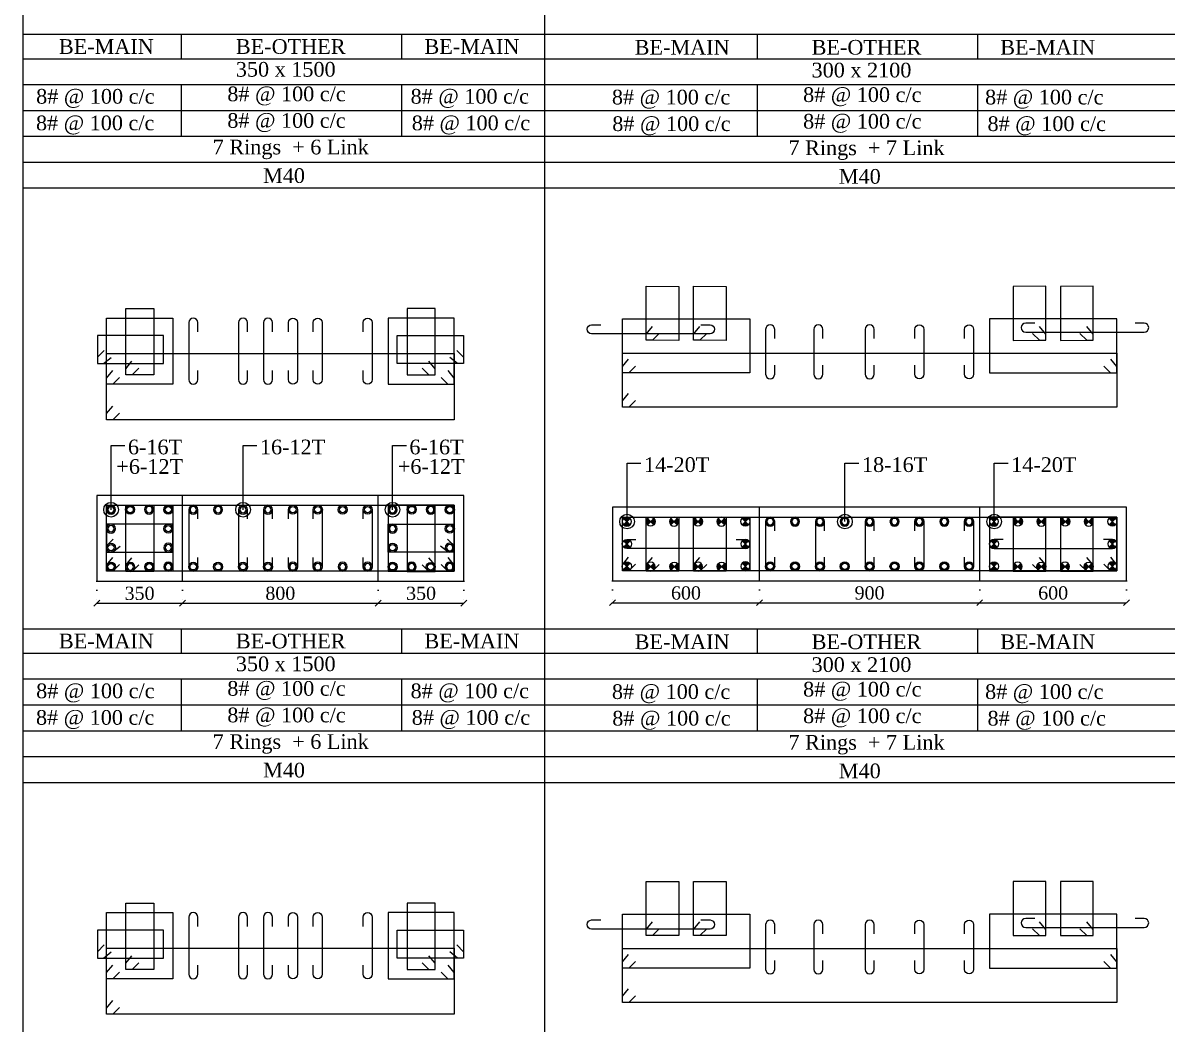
# Model space of a CAD drawing. Header units: millimetres. Extents: x 303 to 27724, y 300 to 68956.
# Drawn here: x 303 to 4978, y 43688 to 47777 of the extents above; entities that cross this region are included whole.
import ezdxf

# ---------------------------------------------------------------- set-up
doc = ezdxf.new("R2010")
doc.units = ezdxf.units.MM
doc.linetypes.add('( Hidden )', pattern=[0.375, 0.25, -0.125])
doc.linetypes.add('DOT2', pattern=[0.125, 0, -0.125])
doc.layers.get('Defpoints').update_dxf_attribs({"lineweight": 0})
for name, color, linetype, lineweight in [('S-COL. STEEL DIA', 1, 'Continuous', 9), ('S-DIM FOOTING', 7, 'Continuous', 0), ('S-SECTION', 5, 'Continuous', 0), ('S-SECTION MARK', 7, 'Continuous', 0), ('S-SHEET', 7, 'Continuous', 0), ('S-STEEL', 1, 'Continuous', 9), ('S-STEEL-1', 1, 'Continuous', 0), ('S-STEEL-1 C.S.', 106, 'Continuous', 0), ('S-TEXT', 7, 'Continuous', 0)]:
    doc.layers.add(name, color=color, linetype=linetype, lineweight=lineweight)
doc.styles.add('AR', font='ARIALUNI.TTF', dxfattribs={"width": 0.8})
doc.styles.add('S-ROMANS', font='times.ttf')
doc.styles.add('TEXT', font='times.ttf')
doc.dimstyles.new('100', dxfattribs={"dimtxt": 180, "dimasz": 80, "dimexe": 0.18, "dimexo": 0.0625, "dimgap": 1, "dimtad": 1, "dimdec": 0, "dimzin": 0, "dimdsep": 46, "dimtxsty": 'AR', "dimblk": 'DOT', "dimcen": 0.09, "dimse1": 1, "dimse2": 1, "dimclrd": 50, "dimclrt": 256, "dimadec": 0, "dimazin": 0, "dimtfac": 1, "dimtdec": 0, "dimtix": 1, "dimtofl": 0, "dimtmove": 2, "dimatfit": 0, "dimfxl": 1, "dimtolj": 1, "dimtzin": 0, "dimlwd": -1, "dimarcsym": 0})
doc.dimstyles.new('SETU', dxfattribs={"dimtxt": 230, "dimasz": 0.2, "dimexe": 0.1, "dimexo": 0.1, "dimgap": 0.05, "dimtad": 1, "dimdec": 0, "dimzin": 0, "dimdsep": 46, "dimtxsty": 'TEXT', "dimblk": 'OBLIQUE', "dimcen": 0.09, "dimdle": 0.1, "dimclrd": 4, "dimclre": 256, "dimclrt": 256, "dimadec": 1, "dimazin": 0, "dimtfac": 1, "dimtdec": 0, "dimtix": 1, "dimtofl": 0, "dimtmove": 2, "dimatfit": 0, "dimfxl": 1, "dimtolj": 1, "dimtzin": 0, "dimlwd": -1, "dimlwe": -1, "dimarcsym": 1})

# ---------------------------------------------------------------- blocks, each defined once
blk = doc.blocks.new('*U4')
at = {"layer": 'S-COL. STEEL DIA'}
h = blk.add_hatch(color=256, dxfattribs=at)
h.dxf.hatch_style = 1
h.paths.add_polyline_path([(-18.5, 0, 1), (18.5, 0, 1)])
h.paths.add_polyline_path([(13, 0, -1), (-13, 0, -1)], flags=16)
at = {"layer": 'S-COL. STEEL DIA', "lineweight": 5}
for radius in [18.5, 13]:
    blk.add_circle((0, 0), radius, dxfattribs=at)
blk = doc.blocks.new('*U6')
at = {"layer": 'S-COL. STEEL DIA', "lineweight": 5}
for radius in [18.5, 13, 13]:
    blk.add_circle((0, 0), radius, dxfattribs=at)
blk = doc.blocks.new('_Oblique')
at = {"color": 0, "linetype": 'ByBlock', "lineweight": -2}
blk.add_line((-0.5, -0.5), (0.5, 0.5), dxfattribs=at)
blk = doc.blocks.new('*D1899')
at = {"layer": 'Defpoints', "color": 0}
for p in [(604.7, 45497.7), (954.7, 45497.7), (954.7, 45407.8)]:
    blk.add_point(p, dxfattribs=at)
at = {"layer": 'S-DIM FOOTING', "linetype": 'DOT2', "ltscale": 300}
for p, q in [((604.7, 45497.6), (604.7, 45407.7)), ((954.7, 45497.6), (954.7, 45407.7))]:
    blk.add_line(p, q, dxfattribs=at)
at = {"layer": 'S-DIM FOOTING', "ltscale": 300}
blk.add_line((604.6, 45407.8), (954.8, 45407.8), dxfattribs=at)
at = {"layer": 'S-DIM FOOTING', "linetype": 'ByBlock', "xscale": 24, "yscale": 24, "zscale": 24, "rotation": 180}
blk.add_blockref('_Oblique', (604.7, 45407.8), dxfattribs=at)
at = {"layer": 'S-DIM FOOTING', "linetype": 'ByBlock', "xscale": 24, "yscale": 24, "zscale": 24}
blk.add_blockref('_Oblique', (954.7, 45407.8), dxfattribs=at)
at = {"layer": 'S-DIM FOOTING', "insert": (779.7, 45447.3), "char_height": 54, "attachment_point": 5, "style": 'TEXT'}
blk.add_mtext('\\A1;350', dxfattribs=at)
blk = doc.blocks.new('*D1900')
at = {"layer": 'Defpoints', "color": 0}
for p in [(954.7, 45497.7), (1754.7, 45497.7), (1754.7, 45407.8)]:
    blk.add_point(p, dxfattribs=at)
at = {"layer": 'S-DIM FOOTING', "linetype": 'DOT2', "ltscale": 300}
for p, q in [((954.7, 45497.6), (954.7, 45407.7)), ((1754.7, 45497.6), (1754.7, 45407.7))]:
    blk.add_line(p, q, dxfattribs=at)
at = {"layer": 'S-DIM FOOTING', "ltscale": 300}
blk.add_line((954.6, 45407.8), (1754.8, 45407.8), dxfattribs=at)
at = {"layer": 'S-DIM FOOTING', "linetype": 'ByBlock', "xscale": 24, "yscale": 24, "zscale": 24, "rotation": 180}
blk.add_blockref('_Oblique', (954.7, 45407.8), dxfattribs=at)
at = {"layer": 'S-DIM FOOTING', "linetype": 'ByBlock', "xscale": 24, "yscale": 24, "zscale": 24}
blk.add_blockref('_Oblique', (1754.7, 45407.8), dxfattribs=at)
at = {"layer": 'S-DIM FOOTING', "insert": (1354.7, 45447.3), "char_height": 54, "attachment_point": 5, "style": 'TEXT'}
blk.add_mtext('\\A1;800', dxfattribs=at)
blk = doc.blocks.new('*D1901')
at = {"layer": 'Defpoints', "color": 0}
for p in [(1754.7, 45497.7), (2104.7, 45497.7), (2104.7, 45407.8)]:
    blk.add_point(p, dxfattribs=at)
at = {"layer": 'S-DIM FOOTING', "linetype": 'DOT2', "ltscale": 300}
for p, q in [((1754.7, 45497.6), (1754.7, 45407.7)), ((2104.7, 45497.6), (2104.7, 45407.7))]:
    blk.add_line(p, q, dxfattribs=at)
at = {"layer": 'S-DIM FOOTING', "ltscale": 300}
blk.add_line((1754.6, 45407.8), (2104.8, 45407.8), dxfattribs=at)
at = {"layer": 'S-DIM FOOTING', "linetype": 'ByBlock', "xscale": 24, "yscale": 24, "zscale": 24, "rotation": 180}
blk.add_blockref('_Oblique', (1754.7, 45407.8), dxfattribs=at)
at = {"layer": 'S-DIM FOOTING', "linetype": 'ByBlock', "xscale": 24, "yscale": 24, "zscale": 24}
blk.add_blockref('_Oblique', (2104.7, 45407.8), dxfattribs=at)
at = {"layer": 'S-DIM FOOTING', "insert": (1929.7, 45447.3), "char_height": 54, "attachment_point": 5, "style": 'TEXT'}
blk.add_mtext('\\A1;350', dxfattribs=at)
blk = doc.blocks.new('_Dot')
at = {"linetype": 'ByBlock', "lineweight": -2}
blk.add_line((-0.5, 0), (-1, 0), dxfattribs=at)
at = {"linetype": 'ByBlock', "const_width": 0.5}
blk.add_lwpolyline([(-0.25, 0, 1), (0.25, 0, 1)], format="xyb", close=True, dxfattribs=at)
blk = doc.blocks.new('*D1938')
at = {"layer": 'Defpoints', "color": 0}
for p in [(2711.9, 45499.2), (3311.9, 45499.2), (3311.9, 45409.3)]:
    blk.add_point(p, dxfattribs=at)
at = {"layer": 'S-DIM FOOTING', "linetype": 'DOT2', "ltscale": 300}
for p, q in [((2711.9, 45499.1), (2711.9, 45409.2)), ((3311.9, 45499.1), (3311.9, 45409.2))]:
    blk.add_line(p, q, dxfattribs=at)
at = {"layer": 'S-DIM FOOTING', "ltscale": 300}
blk.add_line((2711.8, 45409.3), (3312, 45409.3), dxfattribs=at)
at = {"layer": 'S-DIM FOOTING', "linetype": 'ByBlock', "xscale": 24, "yscale": 24, "zscale": 24, "rotation": 180}
blk.add_blockref('_Oblique', (2711.9, 45409.3), dxfattribs=at)
at = {"layer": 'S-DIM FOOTING', "linetype": 'ByBlock', "xscale": 24, "yscale": 24, "zscale": 24}
blk.add_blockref('_Oblique', (3311.9, 45409.3), dxfattribs=at)
at = {"layer": 'S-DIM FOOTING', "insert": (3011.9, 45448.8), "char_height": 54, "attachment_point": 5, "style": 'TEXT'}
blk.add_mtext('\\A1;600', dxfattribs=at)
blk = doc.blocks.new('*D1939')
at = {"layer": 'Defpoints', "color": 0}
for p in [(3311.9, 45499.2), (4211.9, 45499.2), (4211.9, 45409.3)]:
    blk.add_point(p, dxfattribs=at)
at = {"layer": 'S-DIM FOOTING', "linetype": 'DOT2', "ltscale": 300}
for p, q in [((3311.9, 45499.1), (3311.9, 45409.2)), ((4211.9, 45499.1), (4211.9, 45409.2))]:
    blk.add_line(p, q, dxfattribs=at)
at = {"layer": 'S-DIM FOOTING', "ltscale": 300}
blk.add_line((3311.8, 45409.3), (4212, 45409.3), dxfattribs=at)
at = {"layer": 'S-DIM FOOTING', "linetype": 'ByBlock', "xscale": 24, "yscale": 24, "zscale": 24, "rotation": 180}
blk.add_blockref('_Oblique', (3311.9, 45409.3), dxfattribs=at)
at = {"layer": 'S-DIM FOOTING', "linetype": 'ByBlock', "xscale": 24, "yscale": 24, "zscale": 24}
blk.add_blockref('_Oblique', (4211.9, 45409.3), dxfattribs=at)
at = {"layer": 'S-DIM FOOTING', "insert": (3761.9, 45448.9), "char_height": 54, "attachment_point": 5, "style": 'TEXT'}
blk.add_mtext('\\A1;900', dxfattribs=at)
blk = doc.blocks.new('*D1940')
at = {"layer": 'Defpoints', "color": 0}
for p in [(4211.9, 45499.2), (4811.9, 45499.2), (4811.9, 45409.3)]:
    blk.add_point(p, dxfattribs=at)
at = {"layer": 'S-DIM FOOTING', "linetype": 'DOT2', "ltscale": 300}
for p, q in [((4211.9, 45499.1), (4211.9, 45409.2)), ((4811.9, 45499.1), (4811.9, 45409.2))]:
    blk.add_line(p, q, dxfattribs=at)
at = {"layer": 'S-DIM FOOTING', "ltscale": 300}
blk.add_line((4211.8, 45409.3), (4812, 45409.3), dxfattribs=at)
at = {"layer": 'S-DIM FOOTING', "linetype": 'ByBlock', "xscale": 24, "yscale": 24, "zscale": 24, "rotation": 180}
blk.add_blockref('_Oblique', (4211.9, 45409.3), dxfattribs=at)
at = {"layer": 'S-DIM FOOTING', "linetype": 'ByBlock', "xscale": 24, "yscale": 24, "zscale": 24}
blk.add_blockref('_Oblique', (4811.9, 45409.3), dxfattribs=at)
at = {"layer": 'S-DIM FOOTING', "insert": (4511.9, 45448.8), "char_height": 54, "attachment_point": 5, "style": 'TEXT'}
blk.add_mtext('\\A1;600', dxfattribs=at)
blk = doc.blocks.new('*U18')
at = {"layer": 'S-COL. STEEL DIA'}
h = blk.add_hatch(color=256, dxfattribs=at)
h.dxf.hatch_style = 1
h.paths.add_polyline_path([(0, 0), (0, -18.5, 0.198912), (13, -13)])
h.paths.add_polyline_path([(0, 0), (-13, -13, 0.198912), (0, -18.5)])
h.paths.add_polyline_path([(0, 18.5, 0.198912), (-13, 13), (0, 0)])
h.paths.add_polyline_path([(13, 13, 0.198912), (0, 18.5), (0, 0)])
at = {"layer": 'S-COL. STEEL DIA', "lineweight": 5}
for p, q in [((-13, 13), (13, -13)), ((13, 13), (-13, -13))]:
    blk.add_line(p, q, dxfattribs=at)
blk.add_circle((0, 0), 18.5, dxfattribs=at)

msp = doc.modelspace()

# ---------------------------------------------------------------- linework, layer by layer
at = {"layer": 'S-SECTION'}
for points, elevation in [([(2104.7, 45497.7), (2104.7, 45847.7), (604.7, 45847.7), (604.7, 45497.7)], 0.1), ([(4811.9, 45499.2), (4811.9, 45799.2), (2711.9, 45799.2), (2711.9, 45499.2)], 8.1)]:
    msp.add_lwpolyline(points, close=True, dxfattribs=dict(at, elevation=elevation))
at = {"layer": 'S-SHEET'}
for p, q in [((303, 68956, -1.6), (303, 299.8, -1.1)), ((2433.6, 68956, -1.7), (2433.6, 299.8, -1.2)), ((303, 47730.6, 7.2), (27724.1, 47730.6, 7.2)), ((950.1, 47730.6, -0.8), (950.1, 47631.1, -0.8)), ((1850.1, 47730.6, -0.8), (1850.1, 47631.1, -0.8)), ((3302.2, 47727.5, -1.3), (3302.2, 47627.9, -1.3)), ((4202.2, 47727.5, -1.3), (4202.2, 47627.9, -1.3)), ((303, 47631.1, -0.8), (27724.1, 47631.1, -0.8)), ((303, 47525.9, -0.8), (27724.1, 47525.9, -0.8)), ((303, 47525.9, -0.8), (27724.1, 47525.9, -0.8)), ((950.1, 47525.9, -0.8), (950.1, 47314.6, -0.8)), ((1850.1, 47525.9, -0.8), (1850.1, 47314.6, -0.8)), ((3302.2, 47522.7, -1.3), (3302.2, 47311.4, -1.3)), ((4202.2, 47522.7, -1.3), (4202.2, 47311.4, -1.3)), ((303, 47420.1, -0.8), (27724.1, 47420.1, -0.8)), ((303, 47314.6, -0.8), (27724.1, 47314.6, -0.8)), ((303, 47209, -0.8), (27724.1, 47209, -0.8)), ((303, 45302.6, 7.2), (27724.1, 45302.6, 7.2)), ((950.1, 45302.6, -0.8), (950.1, 45203, -0.8)), ((1850.1, 45302.6, -0.8), (1850.1, 45203, -0.8)), ((3302.2, 45299.4, -1.3), (3302.2, 45199.9, -1.3)), ((4202.2, 45299.4, -1.3), (4202.2, 45199.9, -1.3)), ((303, 45203, -0.8), (27724.1, 45203, -0.8)), ((303, 45097.8, -0.8), (27724.1, 45097.8, -0.8)), ((303, 45097.8, -0.8), (27724.1, 45097.8, -0.8)), ((950.1, 45097.8, -0.8), (950.1, 44886.5, -0.8)), ((1850.1, 45097.8, -0.8), (1850.1, 44886.5, -0.8)), ((3302.2, 45094.7, -1.3), (3302.2, 44883.4, -1.3)), ((4202.2, 45094.7, -1.3), (4202.2, 44883.4, -1.3)), ((303, 44992, -0.8), (27724.1, 44992, -0.8)), ((303, 44886.5, -0.8), (27724.1, 44886.5, -0.8)), ((303, 44781, -0.8), (27724.1, 44781, -0.8))]:
    msp.add_line(p, q, dxfattribs=at)
at = {"layer": 'S-SHEET', "color": 0}
for p, q in [((303, 47103.5, -0.8), (27724.1, 47103.5, -0.8)), ((303, 44675.5, -0.8), (27724.1, 44675.5, -0.8))]:
    msp.add_line(p, q, dxfattribs=at)
at = {"layer": 'S-STEEL', "color": 3}
for points, elevation in [([(1017.3, 46515.6), (1017.3, 46553.3, 1), (980.4, 46553.3), (980.4, 46320.2, 1), (1017.3, 46320.2), (1017.3, 46357.4)], 0.1), ([(1220.9, 46515.6), (1220.9, 46553.3, 1), (1184, 46553.3), (1184, 46320.2, 1), (1220.9, 46320.2), (1220.9, 46357.4)], 0.1), ([(1322.7, 46515.6), (1322.7, 46553.3, 1), (1285.8, 46553.3), (1285.8, 46320.2, 1), (1322.7, 46320.2), (1322.7, 46357.4)], 0.1), ([(1387.5, 46515.6), (1387.5, 46553.3, -1), (1424.4, 46553.3), (1424.4, 46320.2, -1), (1387.5, 46320.2), (1387.5, 46357.4)], 0.1), ([(1489.3, 46515.6), (1489.3, 46553.3, -1), (1526.2, 46553.3), (1526.2, 46320.2, -1), (1489.3, 46320.2), (1489.3, 46357.4)], 0.1), ([(1692.9, 46515.6), (1692.9, 46553.3, -1), (1729.8, 46553.3), (1729.8, 46320.2, -1), (1692.9, 46320.2), (1692.9, 46357.4)], 0.1), ([(3072.5, 46544.7), (3110.2, 46544.7, -1), (3110.2, 46507.8), (2626.3, 46507.8, -1), (2626.3, 46544.7), (2663.6, 46544.7)], 7.4), ([(3374.3, 46488), (3374.3, 46525.7, 1), (3337.4, 46525.7), (3337.4, 46342.6, 1), (3374.3, 46342.6), (3374.3, 46379.9)], 7.8), ([(3571.1, 46488), (3571.1, 46525.7, 1), (3534.2, 46525.7), (3534.2, 46342.6, 1), (3571.1, 46342.6), (3571.1, 46379.9)], 7.8), ([(3780.7, 46488), (3780.7, 46525.7, 1), (3743.8, 46525.7), (3743.8, 46342.6, 1), (3780.7, 46342.6), (3780.7, 46379.9)], 7.8), ([(3947.1, 46488), (3947.1, 46525.7, -1), (3984, 46525.7), (3984, 46342.6, -1), (3947.1, 46342.6), (3947.1, 46379.9)], 7.8), ([(4150.3, 46488), (4150.3, 46525.7, -1), (4187.2, 46525.7), (4187.2, 46342.6, -1), (4150.3, 46342.6), (4150.3, 46379.9)], 7.8), ([(4437.6, 46551.2), (4399.8, 46551.2, 1), (4399.8, 46514.3), (4883.7, 46514.3, 1), (4883.7, 46551.2), (4846.5, 46551.2)], 7.8), ([(1017.3, 45751.5), (1017.3, 45789.2, 1), (980.4, 45789.2), (980.4, 45556.1, 1), (1017.3, 45556.1), (1017.3, 45593.4)], 0.1), ([(1220.9, 45751.5), (1220.9, 45789.2, 1), (1184, 45789.2), (1184, 45556.1, 1), (1220.9, 45556.1), (1220.9, 45593.4)], 0.1), ([(1322.7, 45751.5), (1322.7, 45789.2, 1), (1285.8, 45789.2), (1285.8, 45556.1, 1), (1322.7, 45556.1), (1322.7, 45593.4)], 0.1), ([(1387.5, 45751.5), (1387.5, 45789.2, -1), (1424.4, 45789.2), (1424.4, 45556.1, -1), (1387.5, 45556.1), (1387.5, 45593.4)], 0.1), ([(1489.3, 45751.5), (1489.3, 45789.2, -1), (1526.2, 45789.2), (1526.2, 45556.1, -1), (1489.3, 45556.1), (1489.3, 45593.4)], 0.1), ([(1692.9, 45751.5), (1692.9, 45789.2, -1), (1729.8, 45789.2), (1729.8, 45556.1, -1), (1692.9, 45556.1), (1692.9, 45593.4)], 0.1), ([(3374.3, 45703), (3374.3, 45740.7, 1), (3337.4, 45740.7), (3337.4, 45557.6, 1), (3374.3, 45557.6), (3374.3, 45594.9)], 7.8), ([(3577.5, 45703), (3577.5, 45740.7, 1), (3540.6, 45740.7), (3540.6, 45557.6, 1), (3577.5, 45557.6), (3577.5, 45594.9)], 7.8), ([(3780.7, 45703), (3780.7, 45740.7, 1), (3743.8, 45740.7), (3743.8, 45557.6, 1), (3780.7, 45557.6), (3780.7, 45594.9)], 7.8), ([(3947.1, 45703), (3947.1, 45740.7, -1), (3984, 45740.7), (3984, 45557.6, -1), (3947.1, 45557.6), (3947.1, 45594.9)], 7.8), ([(4150.3, 45703), (4150.3, 45740.7, -1), (4187.2, 45740.7), (4187.2, 45557.6, -1), (4150.3, 45557.6), (4150.3, 45594.9)], 7.8), ([(3216.5, 45667.7), (3254.2, 45667.7, -1), (3254.2, 45630.8), (2770.3, 45630.8, -1), (2770.3, 45667.7), (2807.6, 45667.7)], 7.8), ([(4308.1, 45667.7), (4270.4, 45667.7, 1), (4270.4, 45630.8), (4754.2, 45630.8, 1), (4754.2, 45667.7), (4717, 45667.7)], 7.8), ([(1017.3, 44087.5), (1017.3, 44125.2, 1), (980.4, 44125.2), (980.4, 43892.2, 1), (1017.3, 43892.2), (1017.3, 43929.4)], 8.2), ([(1220.9, 44087.5), (1220.9, 44125.2, 1), (1184, 44125.2), (1184, 43892.2, 1), (1220.9, 43892.2), (1220.9, 43929.4)], 8.2), ([(1322.7, 44087.5), (1322.7, 44125.2, 1), (1285.8, 44125.2), (1285.8, 43892.2, 1), (1322.7, 43892.2), (1322.7, 43929.4)], 8.2), ([(1387.5, 44087.5), (1387.5, 44125.2, -1), (1424.4, 44125.2), (1424.4, 43892.2, -1), (1387.5, 43892.2), (1387.5, 43929.4)], 8.2), ([(1489.3, 44087.5), (1489.3, 44125.2, -1), (1526.2, 44125.2), (1526.2, 43892.2, -1), (1489.3, 43892.2), (1489.3, 43929.4)], 8.2), ([(1692.9, 44087.5), (1692.9, 44125.2, -1), (1729.8, 44125.2), (1729.8, 43892.2, -1), (1692.9, 43892.2), (1692.9, 43929.4)], 8.2), ([(3072.5, 44113.5), (3110.2, 44113.5, -1), (3110.2, 44076.6), (2626.3, 44076.6, -1), (2626.3, 44113.5), (2663.6, 44113.5)], -1.1), ([(3374.3, 44056.8), (3374.3, 44094.6, 1), (3337.4, 44094.6), (3337.4, 43911.5, 1), (3374.3, 43911.5), (3374.3, 43948.7)], -0.7), ([(3571.1, 44056.8), (3571.1, 44094.6, 1), (3534.2, 44094.6), (3534.2, 43911.5, 1), (3571.1, 43911.5), (3571.1, 43948.7)], -0.7), ([(3780.7, 44056.8), (3780.7, 44094.6, 1), (3743.8, 44094.6), (3743.8, 43911.5, 1), (3780.7, 43911.5), (3780.7, 43948.7)], -0.7), ([(3947.1, 44056.8), (3947.1, 44094.6, -1), (3984, 44094.6), (3984, 43911.5, -1), (3947.1, 43911.5), (3947.1, 43948.7)], -0.7), ([(4150.3, 44056.8), (4150.3, 44094.6, -1), (4187.2, 44094.6), (4187.2, 43911.5, -1), (4150.3, 43911.5), (4150.3, 43948.7)], -0.7), ([(4437.6, 44120.1), (4399.8, 44120.1, 1), (4399.8, 44083.1), (4883.7, 44083.1, 1), (4883.7, 44120.1), (4846.5, 44120.1)], -0.7)]:
    msp.add_lwpolyline(points, format="xyb", dxfattribs=dict(at, elevation=elevation))
at = {"layer": 'S-STEEL', "color": 1}
for points, elevation in [([(698.3, 46184), (670.7, 46156.7), (644.7, 46156.7), (644.7, 46426.7), (2065.5, 46426.7), (2065.5, 46156.7), (644.7, 46156.7), (644.7, 46181.7), (669.9, 46212.6)], 0.1), ([(2805.4, 46235.5), (2777.9, 46208.2), (2751.9, 46208.2), (2751.9, 46428.2), (4772.7, 46428.2), (4772.7, 46208.2), (2751.9, 46208.2), (2751.9, 46233.2), (2777.1, 46264.1)], 8.1), ([(698.3, 45565), (670.7, 45537.7), (644.7, 45537.7), (644.7, 45807.7), (2065.5, 45807.7), (2065.5, 45537.7), (644.7, 45537.7), (644.7, 45562.7), (669.9, 45593.6)], 0.1), ([(2805.4, 45566.5), (2777.9, 45539.2), (2751.9, 45539.2), (2751.9, 45759.2), (4772.7, 45759.2), (4772.7, 45539.2), (2751.9, 45539.2), (2751.9, 45564.2), (2777.1, 45595.1)], 8.1), ([(698.3, 43756), (670.7, 43728.6), (644.7, 43728.6), (644.7, 43998.6), (2065.5, 43998.6), (2065.5, 43728.6), (644.7, 43728.6), (644.7, 43753.7), (669.9, 43784.5)], 8.2), ([(2805.4, 43804.3), (2777.9, 43777), (2751.9, 43777), (2751.9, 43997), (4772.7, 43997), (4772.7, 43777), (2751.9, 43777), (2751.9, 43802), (2777.1, 43832.9)], -0.4)]:
    msp.add_lwpolyline(points, dxfattribs=dict(at, elevation=elevation))
at = {"layer": 'S-STEEL-1', "color": 41}
for points, elevation in [([(2903, 46508.3), (2875.5, 46481), (2849.4, 46481), (2849.5, 46701.5), (2982.2, 46701.3), (2982.2, 46480.7), (2849.4, 46481), (2849.4, 46506), (2874.6, 46536.9)], 7.8), ([(3096.6, 46508.3), (3069, 46481), (3043, 46481), (3043, 46701.5), (3175.8, 46701.3), (3175.8, 46480.7), (3043, 46481), (3043, 46506), (3068.2, 46536.9)], 7.8), ([(4428, 46508.3), (4455.6, 46481), (4481.6, 46481), (4481.6, 46701.5), (4348.8, 46701.3), (4348.8, 46480.7), (4481.6, 46481), (4481.6, 46506), (4456.4, 46536.9)], 7.8), ([(4621.6, 46508.3), (4649.1, 46481), (4675.1, 46481), (4675.1, 46701.5), (4542.4, 46701.3), (4542.4, 46480.7), (4675.1, 46481), (4675.1, 46506), (4649.9, 46536.9)], 7.8), ([(776.7, 46367), (749.2, 46339.7), (723.2, 46339.7), (723.2, 46610.2), (837.5, 46610.2), (837.5, 46339.7), (723.2, 46339.7), (723.2, 46364.7), (748.4, 46395.6)], 0.1), ([(1933.5, 46367), (1961, 46339.7), (1987, 46339.7), (1987, 46610.2), (1872.7, 46610.2), (1872.7, 46339.7), (1987, 46339.7), (1987, 46364.7), (1961.8, 46395.6)], 0.1), ([(634.5, 46439.7), (607.2, 46412.2), (607.2, 46386.1), (877.7, 46386.1), (877.7, 46500.4), (607.2, 46500.4), (607.2, 46386.1), (632.2, 46386.1), (663.1, 46411.3)], 0.1), ([(2075.7, 46439.7), (2103, 46412.2), (2103, 46386.1), (1832.5, 46386.1), (1832.5, 46500.4), (2103, 46500.4), (2103, 46386.1), (2078, 46386.1), (2047.1, 46411.3)], 0.1), ([(776.7, 45564.5), (749.2, 45537.2), (723.2, 45537.2), (723.2, 45807.7), (837.5, 45807.7), (837.5, 45537.2), (723.2, 45537.2), (723.2, 45562.2), (748.4, 45593.1)], 0.1), ([(1933.5, 45564.5), (1961, 45537.2), (1987, 45537.2), (1987, 45807.7), (1872.7, 45807.7), (1872.7, 45537.2), (1987, 45537.2), (1987, 45562.2), (1961.8, 45593.1)], 0.1), ([(672, 45668.9), (644.7, 45641.4), (644.7, 45615.4), (915.2, 45615.4), (915.2, 45729.7), (644.7, 45729.7), (644.7, 45615.4), (669.7, 45615.4), (700.6, 45640.6)], 0.1), ([(2038.2, 45668.9), (2065.5, 45641.4), (2065.5, 45615.4), (1795, 45615.4), (1795, 45729.7), (2065.5, 45729.7), (2065.5, 45615.4), (2040.5, 45615.4), (2009.6, 45640.6)], 0.1), ([(2903, 45565.7), (2875.5, 45538.4), (2849.4, 45538.4), (2849.5, 45758.9), (2982.2, 45758.7), (2982.2, 45538.1), (2849.4, 45538.4), (2849.4, 45563.4), (2874.6, 45594.3)], 7.8), ([(3096.6, 45565.7), (3069, 45538.4), (3043, 45538.4), (3043, 45758.9), (3175.8, 45758.7), (3175.8, 45538.1), (3043, 45538.4), (3043, 45563.4), (3068.2, 45594.3)], 7.8), ([(4428, 45565.7), (4455.6, 45538.4), (4481.6, 45538.4), (4481.6, 45758.9), (4348.8, 45758.7), (4348.8, 45538.1), (4481.6, 45538.4), (4481.6, 45563.4), (4456.4, 45594.3)], 7.8), ([(4621.6, 45565.7), (4649.1, 45538.4), (4675.1, 45538.4), (4675.1, 45758.9), (4542.4, 45758.7), (4542.4, 45538.1), (4675.1, 45538.4), (4675.1, 45563.4), (4649.9, 45594.3)], 7.8), ([(2903, 44077.1), (2875.5, 44049.8), (2849.4, 44049.8), (2849.5, 44270.3), (2982.2, 44270.1), (2982.2, 44049.6), (2849.4, 44049.8), (2849.4, 44074.8), (2874.6, 44105.7)], -0.7), ([(3096.6, 44077.1), (3069, 44049.8), (3043, 44049.8), (3043, 44270.3), (3175.8, 44270.1), (3175.8, 44049.6), (3043, 44049.8), (3043, 44074.8), (3068.2, 44105.7)], -0.7), ([(4428, 44077.1), (4455.6, 44049.8), (4481.6, 44049.8), (4481.6, 44270.3), (4348.8, 44270.1), (4348.8, 44049.6), (4481.6, 44049.8), (4481.6, 44074.8), (4456.4, 44105.7)], -0.7), ([(4621.6, 44077.1), (4649.1, 44049.8), (4675.1, 44049.8), (4675.1, 44270.3), (4542.4, 44270.1), (4542.4, 44049.6), (4675.1, 44049.8), (4675.1, 44074.8), (4649.9, 44105.7)], -0.7), ([(776.7, 43939), (749.2, 43911.7), (723.2, 43911.7), (723.2, 44182.2), (837.5, 44182.2), (837.5, 43911.7), (723.2, 43911.7), (723.2, 43936.7), (748.4, 43967.6)], 8.2), ([(1933.5, 43939), (1961, 43911.7), (1987, 43911.7), (1987, 44182.2), (1872.7, 44182.2), (1872.7, 43911.7), (1987, 43911.7), (1987, 43936.7), (1961.8, 43967.6)], 8.2), ([(634.5, 44011.6), (607.2, 43984.1), (607.2, 43958.1), (877.7, 43958.1), (877.7, 44072.4), (607.2, 44072.4), (607.2, 43958.1), (632.2, 43958.1), (663.1, 43983.3)], 8.2), ([(2075.7, 44011.6), (2103, 43984.1), (2103, 43958.1), (1832.5, 43958.1), (1832.5, 44072.4), (2103, 44072.4), (2103, 43958.1), (2078, 43958.1), (2047.1, 43983.3)], 8.2)]:
    msp.add_lwpolyline(points, dxfattribs=dict(at, elevation=elevation))
at = {"layer": 'S-STEEL-1', "color": 6}
for points, elevation in [([(698.3, 46329), (670.7, 46301.7), (644.7, 46301.7), (644.7, 46571.7), (915.5, 46571.7), (915.5, 46301.7), (644.7, 46301.7), (644.7, 46326.7), (669.9, 46357.6)], 0.1), ([(2012, 46329), (2039.5, 46301.7), (2065.5, 46301.7), (2065.5, 46571.7), (1794.7, 46571.7), (1794.7, 46301.7), (2065.5, 46301.7), (2065.5, 46326.7), (2040.3, 46357.6)], 0.1), ([(2805.4, 46375.6), (2777.9, 46348.3), (2751.9, 46348.3), (2751.9, 46568.3), (3272.7, 46568.3), (3272.7, 46348.3), (2751.9, 46348.3), (2751.9, 46373.3), (2777.1, 46404.2)], 7.8), ([(4719.1, 46375.6), (4746.7, 46348.3), (4772.7, 46348.3), (4772.7, 46568.3), (4251.9, 46568.3), (4251.9, 46348.3), (4772.7, 46348.3), (4772.7, 46373.3), (4747.5, 46404.2)], 7.8), ([(698.3, 45565), (670.7, 45537.7), (644.7, 45537.7), (644.7, 45807.7), (915.5, 45807.7), (915.5, 45537.7), (644.7, 45537.7), (644.7, 45562.7), (669.9, 45593.6)], 0.1), ([(2012, 45565), (2039.5, 45537.7), (2065.5, 45537.7), (2065.5, 45807.7), (1794.7, 45807.7), (1794.7, 45537.7), (2065.5, 45537.7), (2065.5, 45562.7), (2040.3, 45593.6)], 0.1), ([(2805.4, 45566.5), (2777.9, 45539.2), (2751.9, 45539.2), (2751.9, 45759.2), (3272.7, 45759.2), (3272.7, 45539.2), (2751.9, 45539.2), (2751.9, 45564.2), (2777.1, 45595.1)], 7.8), ([(4719.1, 45566.5), (4746.7, 45539.2), (4772.7, 45539.2), (4772.7, 45759.2), (4251.9, 45759.2), (4251.9, 45539.2), (4772.7, 45539.2), (4772.7, 45564.2), (4747.5, 45595.1)], 7.8), ([(698.3, 43901), (670.7, 43873.6), (644.7, 43873.6), (644.7, 44143.6), (915.5, 44143.6), (915.5, 43873.6), (644.7, 43873.6), (644.7, 43898.7), (669.9, 43929.5)], 8.2), ([(2012, 43901), (2039.5, 43873.6), (2065.5, 43873.6), (2065.5, 44143.6), (1794.7, 44143.6), (1794.7, 43873.6), (2065.5, 43873.6), (2065.5, 43898.7), (2040.3, 43929.5)], 8.2), ([(2805.4, 43944.4), (2777.9, 43917.1), (2751.9, 43917.1), (2751.9, 44137.1), (3272.7, 44137.1), (3272.7, 43917.1), (2751.9, 43917.1), (2751.9, 43942.1), (2777.1, 43973)], -0.7), ([(4719.1, 43944.4), (4746.7, 43917.1), (4772.7, 43917.1), (4772.7, 44137.1), (4251.9, 44137.1), (4251.9, 43917.1), (4772.7, 43917.1), (4772.7, 43942.1), (4747.5, 43973)], -0.7)]:
    msp.add_lwpolyline(points, dxfattribs=dict(at, elevation=elevation))
at = {"layer": 'S-STEEL-1 C.S.', "color": 8, "linetype": '( Hidden )'}
for p, q in [((954.7, 45497.7, 0.1), (954.7, 45847.7, 0.1)), ((1754.7, 45497.7, 0.1), (1754.7, 45847.7, 0.1)), ((3311.9, 45499.2, 8.1), (3311.9, 45799.2, 8.1)), ((4211.9, 45499.2, 7.8), (4211.9, 45799.2, 7.8))]:
    msp.add_line(p, q, dxfattribs=at)

# ---------------------------------------------------------------- block references
at = {"layer": 'S-COL. STEEL DIA', "xscale": -1}
for name, p, rotation in [('*U4', (663.2, 45789.2, 0.1), 180), ('*U6', (818.6, 45789.8, 0.1), 90.19403361430271), ('*U6', (998.8, 45789.2, 0.1), 180), ('*U6', (1100.6, 45789.2, 0.1), 180), ('*U6', (1202.4, 45789.2, 0.1), 180), ('*U6', (1304.2, 45789.2, 0.1), 180), ('*U4', (1813.2, 45789.2, 0.1), 180), ('*U4', (1969.4, 45789.5, 0.1), 89.80596638569695), ('*U6', (663.2, 45711.5, 0.1), 180), ('*U6', (1813.2, 45711.5, 0.1), 180), ('*U18', (2770.3, 45740.7, 7.8), 180), ('*U18', (2963.3, 45740.7, 7.8), 90.19403361430271), ('*U18', (3156.8, 45740.7, 7.8), 90.19403361430271), ('*U4', (3355.8, 45740.7, 7.8), 180), ('*U4', (3457.5, 45740.7, 7.8), 180), ('*U4', (3559.1, 45740.7, 7.8), 180), ('*U4', (3660.7, 45740.7, 7.8), 180), ('*U4', (3762.3, 45740.7, 7.8), 180), ('*U4', (3863.9, 45740.7, 7.8), 180), ('*U4', (3965.5, 45740.7, 7.8), 180), ('*U4', (4067.1, 45740.7, 7.8), 180), ('*U4', (4168.7, 45740.7, 7.8), 180), ('*U18', (4270.3, 45740.7, 7.8), 180), ('*U18', (4463.9, 45740.7, 7.8), 89.80596638569692), ('*U18', (4657.5, 45740.7, 7.8), 89.80596638569692), ('*U6', (741.7, 45555.6, 0.1), 270.1940336143028), ('*U4', (1890.9, 45555.9, 0.1), 269.8059663856972), ('*U18', (2867.9, 45556.9, 7.8), 270.1940336143028), ('*U18', (3061.5, 45556.9, 7.8), 270.1940336143028), ('*U18', (4367, 45556.9, 7.8), 269.8059663856972), ('*U18', (4560.5, 45556.9, 7.8), 269.8059663856972)]:
    msp.add_blockref(name, p, dxfattribs=dict(at, rotation=rotation))
at = {"layer": 'S-COL. STEEL DIA'}
for name, p, rotation in [('*U4', (740.9, 45789.5, 0.1), 270.1940336143028), ('*U4', (897.1, 45789.2, 0.1), 180), ('*U6', (1406, 45789.2, 0.1), 180), ('*U6', (1507.8, 45789.2, 0.1), 180), ('*U6', (1609.6, 45789.2, 0.1), 180), ('*U6', (1711.4, 45789.2, 0.1), 180), ('*U6', (1891.7, 45789.8, 0.1), 269.8059663856972), ('*U4', (2047.1, 45789.2, 0.1), 180), ('*U6', (897.1, 45711.5, 0.1), 180), ('*U6', (2047.1, 45711.5, 0.1), 180), ('*U18', (2867.1, 45740.7, 7.8), 270.194033614303), ('*U18', (3060.7, 45740.7, 7.8), 270.194033614303), ('*U18', (3254.2, 45740.7, 7.8), 180), ('*U18', (4367.8, 45740.7, 7.8), 269.8059663856972), ('*U18', (4561.3, 45740.7, 7.8), 269.8059663856972), ('*U18', (4754.2, 45740.7, 7.8), 180), ('*U4', (819.4, 45555.9, 0.1), 90.19403361430282), ('*U6', (1968.6, 45555.6, 0.1), 89.80596638569716), ('*U18', (2964.1, 45556.9, 7.8), 90.19403361430281), ('*U18', (3157.6, 45556.9, 7.8), 90.19403361430281), ('*U18', (4463.1, 45556.9, 7.8), 89.80596638569716), ('*U18', (4656.7, 45556.9, 7.8), 89.80596638569716)]:
    msp.add_blockref(name, p, dxfattribs=dict(at, rotation=rotation))
for name, p in [('*U6', (663.2, 45633.8, 0.1)), ('*U6', (1813.2, 45633.8, 0.1)), ('*U18', (2770.3, 45649.2, 7.8)), ('*U18', (4270.4, 45649.2, 7.8)), ('*U4', (663.2, 45556.1, 0.1)), ('*U6', (998.8, 45556.1, 0.1)), ('*U6', (1100.6, 45556.1, 0.1)), ('*U6', (1202.4, 45556.1, 0.1)), ('*U6', (1304.2, 45556.1, 0.1)), ('*U4', (1813.2, 45556.1, 0.1)), ('*U18', (2770.3, 45557.6, 7.8)), ('*U4', (3355.8, 45557.6, 7.8)), ('*U4', (3457.5, 45557.6, 7.8)), ('*U4', (3559.1, 45557.6, 7.8)), ('*U4', (3660.7, 45557.6, 7.8)), ('*U4', (3762.3, 45557.6, 7.8)), ('*U4', (3863.9, 45557.6, 7.8)), ('*U4', (3965.5, 45557.6, 7.8)), ('*U4', (4067.1, 45557.6, 7.8)), ('*U4', (4168.7, 45557.6, 7.8)), ('*U18', (4270.3, 45557.6, 7.8))]:
    msp.add_blockref(name, p, dxfattribs=at)
at = {"layer": 'S-COL. STEEL DIA', "xscale": -1}
for name, p in [('*U6', (897.1, 45633.8, 0.1)), ('*U6', (2047.1, 45633.8, 0.1)), ('*U18', (3254.2, 45649.2, 7.8)), ('*U18', (4754.2, 45649.2, 7.8)), ('*U4', (897.1, 45556.1, 0.1)), ('*U6', (1406, 45556.1, 0.1)), ('*U6', (1507.8, 45556.1, 0.1)), ('*U6', (1609.6, 45556.1, 0.1)), ('*U6', (1711.4, 45556.1, 0.1)), ('*U4', (2047.1, 45556.1, 0.1)), ('*U18', (3254.2, 45557.6, 7.8)), ('*U18', (4754.2, 45557.6, 7.8))]:
    msp.add_blockref(name, p, dxfattribs=at)

# ---------------------------------------------------------------- texts
at = {"layer": 'S-TEXT', "style": 'S-ROMANS'}
for s, p in [('BE-MAIN ', (450.1, 47650.8, -0.8)), ('BE-OTHER', (1173.1, 47650.8, -0.8)), ('BE-MAIN ', (1943.6, 47650.8, -0.8)), ('BE-MAIN ', (2802.3, 47647.7, -1.3)), ('BE-OTHER', (3525.3, 47647.7, -1.3)), ('BE-MAIN ', (4295.8, 47647.7, -1.3)), ('350 x 1500', (1172.9, 47557.6, -0.8)), ('300 x 2100', (3525, 47554.5, -1.3)), ('8# @ 100 c/c', (357.1, 47447.3, -0.8)), ('8# @ 100 c/c', (1138.1, 47457.3, -0.8)), ('8# @ 100 c/c', (1886.9, 47447.3, -0.8)), ('8# @ 100 c/c', (2709.3, 47444.2, -1.3)), ('8# @ 100 c/c', (3490.3, 47454.2, -1.3)), ('8# @ 100 c/c', (4233.8, 47444.2, -1.3)), ('8# @ 100 c/c', (1138.1, 47348.7, -0.8)), ('8# @ 100 c/c', (3490.3, 47345.6, -1.3)), ('8# @ 100 c/c', (356.5, 47338.7, -0.8)), ('8# @ 100 c/c', (1891.6, 47338.7, -0.8)), ('8# @ 100 c/c', (2710.8, 47335.6, -1.3)), ('8# @ 100 c/c', (4243.8, 47335.6, -1.3)), ('7 Rings  + 6 Link', (1078.4, 47240.3, -0.8)), ('7 Rings  + 7 Link', (3430.5, 47237.1, -1.3)), ('M40', (1284.2, 47123.5, -0.8)), ('M40', (3636.4, 47120.4, -1.3)), ('BE-MAIN ', (450.1, 45222.8, -0.8)), ('BE-OTHER', (1173.1, 45222.8, -0.8)), ('BE-MAIN ', (1943.6, 45222.8, -0.8)), ('BE-MAIN ', (2802.3, 45219.6, -1.3)), ('BE-OTHER', (3525.3, 45219.6, -1.3)), ('BE-MAIN ', (4295.8, 45219.6, -1.3)), ('350 x 1500', (1172.9, 45129.6, -0.8)), ('300 x 2100', (3525, 45126.4, -1.3)), ('8# @ 100 c/c', (357.1, 45019.3, -0.8)), ('8# @ 100 c/c', (1138.1, 45029.3, -0.8)), ('8# @ 100 c/c', (1886.9, 45019.3, -0.8)), ('8# @ 100 c/c', (2709.3, 45016.1, -1.3)), ('8# @ 100 c/c', (3490.3, 45026.1, -1.3)), ('8# @ 100 c/c', (4233.8, 45016.1, -1.3)), ('8# @ 100 c/c', (356.5, 44910.7, -0.8)), ('8# @ 100 c/c', (1138.1, 44920.7, -0.8)), ('8# @ 100 c/c', (1891.6, 44910.7, -0.8)), ('8# @ 100 c/c', (3490.3, 44917.5, -1.3)), ('8# @ 100 c/c', (2710.8, 44907.5, -1.3)), ('8# @ 100 c/c', (4243.8, 44907.5, -1.3)), ('7 Rings  + 6 Link', (1078.4, 44812.2, -0.8)), ('7 Rings  + 7 Link', (3430.5, 44809.1, -1.3)), ('M40', (1284.2, 44695.5, -0.8)), ('M40', (3636.4, 44692.3, -1.3))]:
    msp.add_text(s, height=60, dxfattribs=at).set_placement(p)
at = {"layer": 'S-TEXT', "color": 7, "style": 'TEXT'}
for s, p in [('6-16T', (732, 46015.3, 0.1)), ('16-12T', (1271.3, 46015.3, 0.1)), ('6-16T', (1882, 46015.3, 0.1)), ('14-20T', (2840.4, 45943.2, 7.8)), ('18-16T', (3730.8, 45943.2, 7.8)), ('14-20T', (4340.4, 45943.2, 7.8)), ('+6-12T', (684.8, 45935.6, 0.1)), ('+6-12T', (1834.8, 45935.6, 0.1))]:
    msp.add_text(s, height=60, dxfattribs=at).set_placement(p)

# ---------------------------------------------------------------- dimensions: what is measured, and where the dimension line sits
at = {"layer": 'S-DIM FOOTING', "ltscale": 300}
for base, p1, p2, picture, middle in [((954.7, 45407.8, -0.2), (604.7, 45497.7, 0.1), (954.7, 45497.7, 0.1), '*D1899', (779.7, 45447.3, -0.2)), ((1754.7, 45407.8, -0.2), (954.7, 45497.7, 0.1), (1754.7, 45497.7, 0.1), '*D1900', (1354.7, 45447.3, -0.2)), ((2104.7, 45407.8, -0.2), (1754.7, 45497.7, 0.1), (2104.7, 45497.7, 0.1), '*D1901', (1929.7, 45447.3, -0.2)), ((3311.9, 45409.3, 7.8), (2711.9, 45499.2, 8.1), (3311.9, 45499.2, 8.1), '*D1938', (3011.9, 45448.8, 7.8)), ((4211.9, 45409.3, 7.8), (3311.9, 45499.2, 8.1), (4211.9, 45499.2, 7.8), '*D1939', (3761.9, 45448.9, 7.8)), ((4811.9, 45409.3, 7.4), (4211.9, 45499.2, 7.8), (4811.9, 45499.2, 8.1), '*D1940', (4511.9, 45448.8, 7.4))]:
    dim = msp.add_linear_dim(base=base, p1=p1, p2=p2, angle=180, dimstyle='SETU', override={"dimscale": 1.2, "dimtxt": 45, "dimasz": 20, "dimgap": 10, "dimblk1": 'Oblique', "dimblk2": 'Oblique', "dimsah": 1, "dimclrd": 256, "dimarcsym": 1}, dxfattribs=at)
    dim.commit()
    dim.dimension.update_dxf_attribs({"geometry": picture, "text_midpoint": middle})

# ---------------------------------------------------------------- leaders
at = {"layer": 'S-SECTION MARK'}
for points in [[(663.2, 45789.2, 0.1), (663.2, 46051.2, 0.1), (719.6, 46051.2, 0.1)], [(1202.4, 45789.2, 0.1), (1202.4, 46051.2, 0.1), (1258.8, 46051.2, 0.1)], [(1813.2, 45789.2, 0.1), (1813.2, 46051.2, 0.1), (1869.6, 46051.2, 0.1)], [(2771.1, 45740.7, 8.1), (2771.1, 45979.1, 8.1), (2827.6, 45979.1, 8.1)], [(3661.5, 45740.7, 8.1), (3661.5, 45979.1, 8.1), (3717.9, 45979.1, 8.1)], [(4271.1, 45740.7, 8.1), (4271.1, 45979.1, 8.1), (4327.6, 45979.1, 8.1)]]:
    msp.add_leader(points, dimstyle='100', override={"dimasz": 60, "dimtad": 0, "dimclrd": 256, "dimldrblk": 'DotBlank', "dimfxl": 50, "dimfxlon": 1, "dimarcsym": 1}, dxfattribs=at)

doc.saveas('drawing.dxf')
